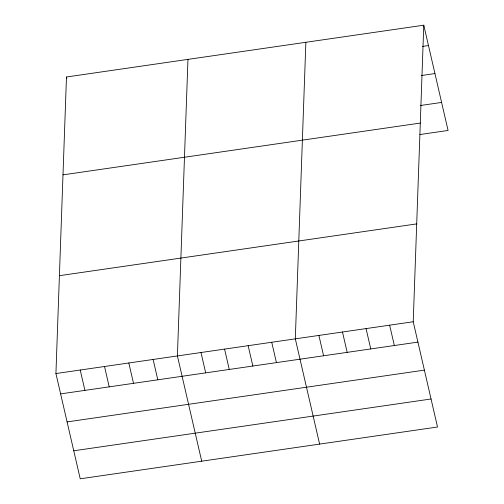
<?xml version="1.0" encoding="UTF-8"?>
<svg xmlns="http://www.w3.org/2000/svg" width="504" height="504" viewBox="0 0 504 504"><rect width="100%" height="100%" fill="white"/><g stroke="black" fill="none" stroke-linecap="round" stroke-linejoin="round"><path stroke-width="0.76" d="M423.776 25.2L413.223 321.76L437.522 427.008L80.224 478.8L55.925 373.546L66.478 76.992L423.776 25.2L448.075 130.454L419.926 134.53M187.961 59.384L177.408 355.937L201.707 461.191M305.865 42.292L295.312 338.846L319.618 444.1M422.384 46.431L428.469 45.543M421.25 75.55L434.939 73.565M420.304 105.519L441.605 102.432M62.994 174.857L420.292 123.064M59.409 275.682L416.707 223.896M55.925 373.546L413.223 321.76M60.625 393.895L417.923 342.103M67.089 421.911L424.387 370.125M73.754 450.778L431.052 398.992M389.642 325.174L394.342 345.524M366.061 328.595L370.755 348.938M342.481 332.01L347.174 352.359M318.9 335.431L323.593 355.774M271.732 342.266L276.431 362.615M248.151 345.687L252.851 366.03M224.57 349.102L229.27 369.451M200.989 352.523L205.689 372.865M153.109 359.459L157.809 379.808M66.478 76.992L66.824 78.498M128.816 362.981L133.51 383.33M104.517 366.502L109.217 386.851M80.224 370.024L84.918 390.373"/></g></svg>
